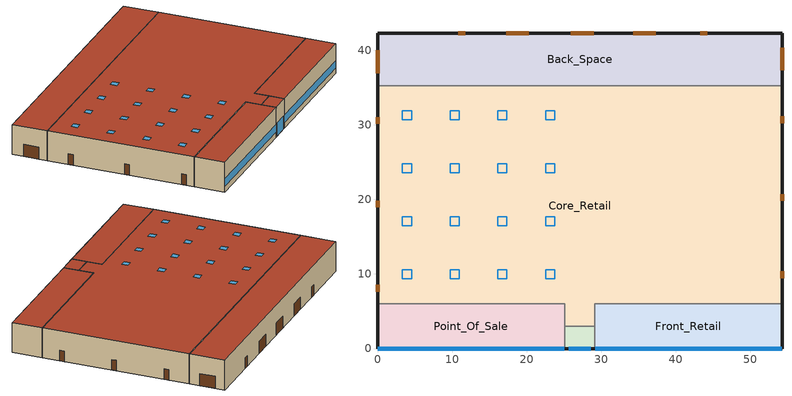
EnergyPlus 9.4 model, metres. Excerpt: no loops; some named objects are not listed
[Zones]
Back_Space
 floor ground (ext_slab_6in_with_carpet): 54.27,35.27 0,35.27 0,42.27 54.27,42.27 z0
 wall outside (nonres_ext_wall): 54.27,35.27 54.27,42.27 0,42.27 0,35.27 z0:6.1
 wall to Core_Retail (int_wall): 0,35.27 54.27,35.27 z0:6.1
 door (Overhead Door_con): 54.27,37.32 54.27,40.36 / 37.36,42.27 34.31,42.27 / 28.98,42.27 25.93,42.27 / 20.31,42.27 17.26,42.27 / 0,40.01 0,36.96 z0:2.44
 door (Swinging Door_con): 44.21,42.27 43.3,42.27 / 11.75,42.27 10.83,42.27 z0:2.13
 roof outside (nonres_roof): 0,35.27 54.27,35.27 54.27,42.27 0,42.27 z6.1
Core_Retail
 floor ground (ext_slab_6in_with_carpet): 25.14,3 25.14,6 0,6 0,35.27 54.27,35.27 54.27,6 29.14,6 29.14,3 z0
 wall outside (nonres_ext_wall): 54.27,6 54.27,35.27 / 0,35.27 0,6 z0:6.1
 wall to Front_Retail (int_wall): 29.14,3 29.14,6 54.27,6 z0:6.1
 wall to Point_Of_Sale (int_wall): 0,6 25.14,6 25.14,3 z0:6.1
 wall to Front_Entry (int_wall): 25.14,3 29.14,3 z0:6.1
 door (Swinging Door_con): 54.27,9.44 54.27,10.35 / 54.27,19.81 54.27,20.72 / 54.27,30.23 54.27,31.15 / 0,31.06 0,30.15 / 0,19.84 0,18.93 / 0,8.54 0,7.62 z0:2.13
 roof outside (nonres_roof): 25.14,6 25.14,3 29.14,3 29.14,6 54.27,6 54.27,35.27 0,35.27 0,6 z6.1
 skylight (Window_U_0.50_SHGC_0.40): 3.35,10.57 3.35,9.35 4.57,9.35 4.57,10.57 z6.1; 9.75,10.57 9.75,9.35 10.97,9.35 10.97,10.57 z6.1; 16.15,10.57 16.15,9.35 17.37,9.35 17.37,10.57 z6.1; 22.56,10.57 22.56,9.35 23.78,9.35 23.78,10.57 z6.1; 3.35,17.68 3.35,16.46 4.57,16.46 4.57,17.68 z6.1; 9.75,17.68 9.75,16.46 10.97,16.46 10.97,17.68 z6.1; 16.15,17.68 16.15,16.46 17.37,16.46 17.37,17.68 z6.1; 22.56,17.68 22.56,16.46 23.78,16.46 23.78,17.68 z6.1; 3.35,24.8 3.35,23.58 4.57,23.58 4.57,24.8 z6.1; 9.75,24.8 9.75,23.58 10.97,23.58 10.97,24.8 z6.1; 16.15,24.8 16.15,23.58 17.37,23.58 17.37,24.8 z6.1; 22.56,24.8 22.56,23.58 23.78,23.58 23.78,24.8 z6.1; 3.35,31.92 3.35,30.7 4.57,30.7 4.57,31.92 z6.1; 9.75,31.92 9.75,30.7 10.97,30.7 10.97,31.92 z6.1; 16.15,31.92 16.15,30.7 17.37,30.7 17.37,31.92 z6.1; 22.56,31.92 22.56,30.7 23.78,30.7 23.78,31.92 z6.1
Front_Entry
 floor ground (ext_slab_6in_with_carpet): 25.14,0 25.14,3 29.14,3 29.14,0 z0
 wall outside (nonres_ext_wall): 25.14,0 29.14,0 z0:6.1
 wall to Front_Retail (int_wall): 29.14,0 29.14,3 z0:6.1
 wall to Point_Of_Sale (int_wall): 25.14,3 25.14,0 z0:6.1
 window (Window_U_0.40_SHGC_0.38): 25.64,0 28.64,0 z0.05:2.66
 roof outside (nonres_roof): 25.14,3 25.14,0 29.14,0 29.14,3 z6.1
Front_Retail
 floor ground (ext_slab_6in_with_carpet): 54.27,0 29.14,0 29.14,6 54.27,6 z0
 wall outside (nonres_ext_wall): 29.14,0 54.27,0 54.27,6 z0:6.1
 window (Window_U_0.40_SHGC_0.38): 29.19,0 54.22,0 z1.14:2.66
 roof outside (nonres_roof): 29.14,0 54.27,0 54.27,6 29.14,6 z6.1
Point_Of_Sale
 floor ground (ext_slab_6in_with_carpet): 0,0 0,6 25.14,6 25.14,0 z0
 wall outside (nonres_ext_wall): 0,6 0,0 25.14,0 z0:6.1
 window (Window_U_0.40_SHGC_0.38): 0.05,0 25.09,0 z1.14:2.66
 roof outside (nonres_roof): 0,6 0,0 25.14,0 25.14,6 z6.1
[Building]
Stand-alone Retail: Loads convergence tolerance value=0.04; Maximum number of warmup days=25; Minimum number of warmup days=6; North axis=0; Solar distribution=FullInteriorAndExterior; Temperature convergence tolerance value=0.2; Terrain=City
[Site:GroundTemperature:BuildingSurface]
20.69, 20.66, 20.66, 20.67, 20.71, 22.98, 23.34, 23.42, 23.45, 21.17, 20.86, 20.75
[Site:Location]
Denver-Aurora-Buckley.AFB_CO_USA WMO=724695: Elevation=1726; Latitude=39.72; Longitude=-104.75; Time zone=-7
[Site:WaterMainsTemperature]
Annual average outdoor air temperature=9.95; Calculation method=Correlation; Maximum difference in monthly average outdoor air temperatures=23.7
[SizingPeriod:DesignDay] Barometric pressure=82237; Day of month=21; Daylight saving time indicator=No; Dry bulb temperature range modifier type=DefaultMultipliers; Humidity condition type=WetBulb; Rain indicator=No; Snow indicator=No
Name | Ashrae clear sky optical depth for beam irradiance taub | Ashrae clear sky optical depth for diffuse irradiance taud | Daily dry bulb temperature range | Day type | Maximum dry bulb temperature | Month | Solar model indicator | Wetbulb or dewpoint at maximum dry bulb | Wind direction | Wind speed | Sky clearness
Denver-Aurora-Buckley.AFB_CO_USA Ann Clg .4% Condns DB=>MWB | 0.423 | 2.02 | 14.8 | SummerDesignDay | 33.9 | 7 | ASHRAETau | 15 | 30 | 3.6
Denver-Aurora-Buckley.AFB_CO_USA Ann Htg 99.6% Condns DB |  |  | 0 | WinterDesignDay | -17.9 | 12 | ASHRAEClearSky | -17.9 | 180 | 2.5 | 0
[Construction]
InteriorFurnishings: Std Wood 6inch
Overhead Door_con: Overhead Door_con Panel
Swinging Door_con: Opaque Door panel_con
Window_U_0.40_SHGC_0.38: Glass_8652_LayerAvg, Gap_1_W_0_0127, Glass_102_LayerAvg
Window_U_0.50_SHGC_0.40: Glass_2052_LayerAvg, Gap_1_W_0_0038, Glass_2027F_LayerAvg
ext_slab_6in_with_carpet: 150mm Normalweight concrete floor, CP02 CARPET PAD
int_wall: G01 13mm gypsum board, G01 13mm gypsum board
nonres_ext_wall: 200mm Normalweight concrete wall, Nonres_Exterior_Wall_Insulation, G01 13mm gypsum board
nonres_roof: F13 Built-up roofing, Nonres_Roof_Insulation, F08 Metal surface
[Material]
Name | Conductivity | Density | Roughness | Specific heat | Thickness | Solar absorptance | Thermal absorptance | Visible absorptance
150mm Normalweight concrete floor | 2.31 | 2322 | MediumRough | 832 | 0.1524
200mm Normalweight concrete wall | 2.31 | 2322 | MediumRough | 832 | 0.2032
F08 Metal surface | 45.28 | 7824 | Smooth | 500 | 0.0008
F13 Built-up roofing | 0.16 | 1120 | Rough | 1460 | 0.0095 | 0.77 | 0.9
G01 13mm gypsum board | 0.16 | 800 | Smooth | 1090 | 0.0127 | 0.7 | 0.9 | 0.5
Std Wood 6inch | 0.12 | 540 | MediumSmooth | 1210 | 0.15 | 0.7 | 0.9 | 0.7
[Material:NoMass] Solar absorptance=0.7; Thermal absorptance=0.9
Name | Roughness | Thermal resistance | Visible absorptance
CP02 CARPET PAD | VeryRough | 0.21648 | 0.8
Nonres_Exterior_Wall_Insulation | MediumSmooth | 1.63975 | 0.7
Nonres_Roof_Insulation | MediumSmooth | 5.30668 | 0.7
Opaque Door panel_con | MediumRough | 0.475964 | 0.7
Overhead Door_con Panel | MediumRough | 0.567742 | 0.7
[WindowMaterial:Gas] Gas type=Air
Name | Thickness
Gap_1_W_0_0038 | 0.0038
Gap_1_W_0_0127 | 0.0127
[WindowMaterial:Glazing] Infrared transmittance at normal incidence=0; Optical data type=SpectralAverage
Name | Back side infrared hemispherical emissivity | Back side solar reflectance at normal incidence | Back side visible reflectance at normal incidence | Conductivity | Front side infrared hemispherical emissivity | Front side solar reflectance at normal incidence | Front side visible reflectance at normal incidence | Solar transmittance at normal incidence | Thickness | Visible transmittance at normal incidence
Glass_102_LayerAvg | 0.84 | 0.0748545 | 0.082564 | 1 | 0.84 | 0.0747638 | 0.082563 | 0.833848 | 0.003048 | 0.89926
Glass_2027F_LayerAvg | 0.84 | 0.340935 | 0.073741 | 1 | 0.03675 | 0.470069 | 0.0546 | 0.369744 | 0.004 | 0.765222
Glass_2052_LayerAvg | 0.84 | 0.0544931 | 0.058397 | 1 | 0.84 | 0.054228 | 0.05805 | 0.507767 | 0.00837 | 0.586833
Glass_8652_LayerAvg | 0.39 | 0.462105 | 0.306829 | 0.962 | 0.84 | 0.298987 | 0.209449 | 0.343691 | 0.003059 | 0.487937
[AvailabilityManager:NightCycle] Applicability schedule=Always_On; Control type=CycleOnAny; Cycling run time=1800; Cycling run time control type=FixedRunTime; Fan schedule=HVACOperationSchd; Thermostat tolerance=1
PSZ-AC:1 Availability Manager; PSZ-AC:2 Availability Manager; PSZ-AC:3 Availability Manager; PSZ-AC:4 Availability Manager
[Coil:Heating:Fuel]
Front_Entry Unit Heater coil: Availability schedule=FrontEntry_CoilSched; Burner efficiency=0.8; Fuel type=NaturalGas; Nominal capacity=Autosize; Parasitic electric load=0; Parasitic fuel load=0
[Daylighting:Controls]
Core_Retail_DaylCtrl: Zone=Core_Retail; Daylighting reference point name 1=Core_Retail_DaylRefPt1; Fraction of zone controlled by reference point 1=0.25; Illuminance setpoint at reference point 1=550; Daylighting reference point name 2=Core_Retail_DaylRefPt2; Fraction of zone controlled by reference point 2=0.25; Illuminance setpoint at reference point 2=550; Daylighting method=SplitFlux; Glare calculation azimuth angle of view direction clockwise from zone y axis=0; Glare calculation daylighting reference point=Core_Retail_DaylRefPt1; Lighting control type=Stepped; Maximum allowable discomfort glare index=22; Minimum input power fraction for continuous or continuousoff dimming control=0.3; Minimum light output fraction for continuous or continuousoff dimming control=0.2; Number of stepped control steps=3; Probability lighting will be reset when needed in manual stepped control=1
[DesignSpecification:OutdoorAir]
SZ DSOA Front_Entry: Outdoor air flow per zone floor area=0.00118103; Outdoor air method=Flow/Area
[ElectricEquipment] Design level calculation method=EquipmentLevel; End use subcategory=MiscPlug; Fraction latent=0; Fraction lost=0; Fraction radiant=0.5; Schedule=BLDG_EQUIP_SCH
Name | Zone or zonelist | Design level
Back_Space_MiscPlug_Equip | Back_Space | 3065.71
Core_Retail_MiscPlug_Equip | Core_Retail | 5169.56
Front_Retail_MiscPlug_Equip | Front_Retail | 487.1163
Point_Of_Sale_MiscPlug_Equip | Point_Of_Sale | 3245.43
[EnergyManagementSystem:Actuator]
Name | Actuated component control type | Actuated component type | Actuated component unique
Back_Space_Light_Actuator | Electricity Rate | Lights | Back_Space_lights
CLGSETP_SCH_Actuator | Schedule Value | Schedule:Compact | CLGSETP_SCH_Yes_Optimum
Core_Retail_Light_Actuator | Electricity Rate | Lights | Core_Retail_lights
FrontEntry_Coil | Schedule Value | Schedule:Compact | FrontEntry_CoilSched
FrontEntry_Fan | Schedule Value | Schedule:Compact | FrontEntry_FanSched
Front_Entry_Light_Actuator | Electricity Rate | Lights | Front_Entry_lights
Front_Retail_Light_Actuator | Electricity Rate | Lights | Front_Retail_lights
HTGSETP_SCH_Actuator | Schedule Value | Schedule:Compact | HTGSETP_SCH_Yes_Optimum
PSZ1_Timestep_Econ_Eff | Schedule Value | Schedule:Constant | PSZ1_Timestep_Econ_Eff_SCH
PSZ2_Timestep_Econ_Eff | Schedule Value | Schedule:Constant | PSZ2_Timestep_Econ_Eff_SCH
PSZ3_Timestep_Econ_Eff | Schedule Value | Schedule:Constant | PSZ3_Timestep_Econ_Eff_SCH
PSZ4_Timestep_Econ_Eff | Schedule Value | Schedule:Constant | PSZ4_Timestep_Econ_Eff_SCH
Point_Of_Sale_Light_Actuator | Electricity Rate | Lights | Point_Of_Sale_lights
[EnergyManagementSystem:GlobalVariable]
EnergyManagementSystem:GlobalVariable 1: PSZ1_FanPwrExponent; PSZ1_Stage1Speed; PSZ1_Stage2Speed; PSZ1_HeatSpeed; PSZ1_VenSpeed; PSZ1_Number_of_Stages
EnergyManagementSystem:GlobalVariable 2: PSZ2_FanPwrExponent; PSZ2_Stage1Speed; PSZ2_Stage2Speed; PSZ2_HeatSpeed; PSZ2_VenSpeed; PSZ2_Number_of_Stages
EnergyManagementSystem:GlobalVariable 3: PSZ3_FanPwrExponent; PSZ3_Stage1Speed; PSZ3_Stage2Speed; PSZ3_HeatSpeed; PSZ3_VenSpeed; PSZ3_Number_of_Stages
EnergyManagementSystem:GlobalVariable 4: PSZ4_FanPwrExponent; PSZ4_Stage1Speed; PSZ4_Stage2Speed; PSZ4_HeatSpeed; PSZ4_VenSpeed; PSZ4_Number_of_Stages
[EnergyManagementSystem:InternalVariable]
Front_Entry_Area: Internal data index key=Front_Entry; Internal data type=Zone Floor Area
[EnergyManagementSystem:Program]
FrontEntry_HeaterControl: SET OAT_F = (OAT_F*1.8)+32; IF OAT_F > 45; SET FrontEntry_Coil = 0; SET FrontEntry_Fan = 0; ENDIF
OA_BASED_OPTIMUM_START_EMS_Program: IF DaylightSavings==0 && DayOfWeek>1 && Hour==5 && OAT<23.9 && OAT>1.7; SET CLGSETP_SCH_Actuator = 29.4; SET HTGSETP_SCH_Actuator = 15.6; ELSEIF DaylightSavings==0 && DayOfWeek==1 && Hour==7 && OAT<23.9 && OAT>1.7; SET CLGSETP_SCH_Actuator = 29.4; SET HTGSETP_SCH_Actuator = 15.6; ELSEIF DaylightSavings==1 && DayOfWeek>1 && Hour==4 && OAT<23.9 && OAT>1.7; SET CLGSETP_SCH_Actuator = 29.4; SET HTGSETP_SCH_Actuator = 15.6; ELSEIF DaylightSavings==1 && DayOfWeek==1 && Hour==6 && OAT<23.9 && OAT>1.7; SET CLGSETP_SCH_Actuator = 29.4; SET HTGSETP_SCH_Actuator = 15.6; ELSE; SET CLGSETP_SCH_Actuator = NULL; SET HTGSETP_SCH_Actuator = NULL; ENDIF
PSZ1_Economizer_CTRL_Prog: SET PSZ1_Timestep_Econ_Eff = 0.7; SET PSZ1_MaxE = 0.7; SET PSZ1_DAT_Rqd = (PSZ1_DAT_Rqd*1.8) +32; SET OAT_F = (OAT_F*1.8) +32; SET OAwb_F = (OAwb_F*1.8) +32; IF PSZ1_OAFlowMass > (PSZ1_OADesignMass * PSZ1_OASch); SET PSZ1_Econo_Active = 1; ELSE; SET PSZ1_Econo_Active = 0; ENDIF; SET PSZ1_dT_Needed = 75 - PSZ1_DAT_Rqd; SET PSZ1_Cool_Des_dT = ((98*0.15) + (75*(1-0.15))) - 55; SET PSZ1_Cool_Load = PSZ1_dT_Needed/ PSZ1_Cool_Des_dT; IF PSZ1_Cool_Load > 1; SET PSZ1_Cool_Load = 1; ELSEIF PSZ1_Cool_Load < 0; SET PSZ1_Cool_Load = 0; ENDIF; IF PSZ1_Econo_Active == 1; SET PSZ1_Stage = PSZ1_Number_of_Stages; IF PSZ1_Stage == 2; IF PSZ1_Cool_Load < 0.6; SET PSZ1_Timestep_Econ_Eff = PSZ1_MaxE; ELSE; SET PSZ1_ECO_Eff = 0-2.18919863612305; SET PSZ1_ECO_Eff = PSZ1_ECO_Eff + (0-0.674461284910428 * PSZ1_Cool_Load); SET PSZ1_ECO_Eff = PSZ1_ECO_Eff + (0.000459106275872404 * (OAT_F^2)); SET PSZ1_ECO_Eff = PSZ1_ECO_Eff + (0-0.00000484778537945252 * (OAT_F^3)); SET PSZ1_ECO_Eff = PSZ1_ECO_Eff + (0.182915713033586 * OAwb_F); SET PSZ1_ECO_Eff = PSZ1_ECO_Eff + (0-0.00382838660261133 * (OAwb_F^2)); SET PSZ1_ECO_Eff = PSZ1_ECO_Eff + (0.0000255567460240583 * (OAwb_F^3)); SET PSZ1_Timestep_Econ_Eff = PSZ1_ECO_Eff; ENDIF; ELSE; SET PSZ1_ECO_Eff = 2.36337942464462; SET PSZ1_ECO_Eff = PSZ1_ECO_Eff + (0-0.409939515512619 * PSZ1_Cool_Load); SET PSZ1_ECO_Eff = PSZ1_ECO_Eff + (0-0.0565205596792225 * OAwb_F); SET PSZ1_ECO_Eff = PSZ1_ECO_Eff + (0-0.0000632612294169389 * (OAT_F^2)); SET PSZ1_Timestep_Econ_Eff = PSZ1_ECO_Eff + (0.000571724868775081 * (OAwb_F^2)); ENDIF; IF PSZ1_Timestep_Econ_Eff > PSZ1_MaxE; SET PSZ1_Timestep_Econ_Eff = PSZ1_MaxE; ELSEIF PSZ1_Timestep_Econ_Eff < (PSZ1_OADesignMass * PSZ1_OASch); SET PSZ1_Timestep_Econ_Eff = (PSZ1_OADesignMass * PSZ1_OASch); ENDIF; ENDIF
PSZ1_Fan_Control: IF PSZ1_Number_of_Stages == 1; Return; ENDIF; IF PSZ1_HeatingRTF > 0; SET PSZ1_Heating = PSZ1_HeatingRTF; SET PSZ1_Ven = 1 - PSZ1_HeatingRTF; SET PSZ1_Eco = 0; SET PSZ1_Stage1 = 0; SET PSZ1_Stage2 = 0; ELSE; SET PSZ1_Heating = 0; SET PSZ1_EcoSpeed = PSZ1_VenSpeed; IF PSZ1_SpeedRatio == 0; IF PSZ1_RTF > 0; SET PSZ1_Stage1 = PSZ1_RTF; SET PSZ1_Stage2 = 0; SET PSZ1_Ven = 1-PSZ1_RTF; SET PSZ1_Eco = 0; IF PSZ1_OAFlowMass > (PSZ1_OADesignMass * PSZ1_OASch); SET PSZ1_Stage1Speed = 1.0; ENDIF; ELSE; SET PSZ1_Stage1 = 0; SET PSZ1_Stage2 = 0; IF PSZ1_OAFlowMass > (PSZ1_OADesignMass * PSZ1_OASch); SET PSZ1_Eco = 1.0; SET PSZ1_Ven = 0; SET PSZ1_Exp_DAT = PSZ1_DAT_Rqd - (1-PSZ1_VenSpeed) * Back_Space_Temp; SET PSZ1_Exp_DAT = PSZ1_Exp_DAT/PSZ1_VenSpeed; IF OAT_F > PSZ1_Exp_DAT; SET PSZ1_EcoSpeed = PSZ1_Stage2Speed; ENDIF; ELSE; SET PSZ1_Eco = 0; SET PSZ1_Ven = 1.0; ENDIF; ENDIF; ELSE; SET PSZ1_Stage1 = 1- PSZ1_SpeedRatio; SET PSZ1_Stage2 = PSZ1_SpeedRatio; SET PSZ1_Ven = 0; SET PSZ1_Eco = 0; IF PSZ1_OAFlowMass > (PSZ1_OADesignMass * PSZ1_OASch); SET PSZ1_Stage1Speed = 1.0; ENDIF; ENDIF; ENDIF; SET PSZ1_FPR = PSZ1_Ven * (PSZ1_VenSpeed ^ PSZ1_FanPwrExponent); SET PSZ1_FPR = PSZ1_FPR + PSZ1_Eco * (PSZ1_EcoSpeed ^ PSZ1_FanPwrExponent); SET PSZ1_FPR_1 = PSZ1_Stage1 * (PSZ1_Stage1Speed ^ PSZ1_FanPwrExponent); SET PSZ1_FPR = PSZ1_FPR + PSZ1_FPR_1; SET PSZ1_FPR_2 = PSZ1_Stage2 * (PSZ1_Stage2Speed ^ PSZ1_FanPwrExponent); SET PSZ1_FPR = PSZ1_FPR + PSZ1_FPR_2; SET PSZ1_FPR_3 = PSZ1_Heating * (PSZ1_HeatSpeed ^ PSZ1_FanPwrExponent); SET PSZ1_FanPwrRatio = PSZ1_FPR +  PSZ1_FPR_3; SET PSZ1_Fan_Pressure = PSZ1_Fan_DesignPressure * PSZ1_FanPwrRatio
PSZ1_Set_Fan_Par: IF PSZ1_Number_of_Stages == 1; Return; ENDIF; SET PSZ1_FanPwrExponent = 2.2; SET PSZ1_OAFrac = PSZ1_OAFlowMass/PSZ1_DesignFlowMass; IF  PSZ1_OAFrac < 0.66; SET PSZ1_VenSpeed = 0.66; SET PSZ1_Stage1Speed = 0.66; ELSE; SET PSZ1_VenSpeed = PSZ1_OAFrac; SET PSZ1_Stage1Speed = PSZ1_OAFrac; ENDIF; SET PSZ1_Stage2Speed = 1.0; SET PSZ1_HeatSpeed = 1.0
PSZ1_Set_Number_of_Stages: SET PSZ1_Number_of_Stages =  2
PSZ2_Economizer_CTRL_Prog: SET PSZ2_Timestep_Econ_Eff = 0.7; SET PSZ2_MaxE = 0.7; SET PSZ2_DAT_Rqd = (PSZ2_DAT_Rqd*1.8) +32; SET OAT_F = (OAT_F*1.8) +32; SET OAwb_F = (OAwb_F*1.8) +32; IF PSZ2_OAFlowMass > (PSZ2_OADesignMass * PSZ2_OASch); SET PSZ2_Econo_Active = 1; ELSE; SET PSZ2_Econo_Active = 0; ENDIF; SET PSZ2_dT_Needed = 75 - PSZ2_DAT_Rqd; SET PSZ2_Cool_Des_dT = ((98*0.15) + (75*(1-0.15))) - 55; SET PSZ2_Cool_Load = PSZ2_dT_Needed/ PSZ2_Cool_Des_dT; IF PSZ2_Cool_Load > 1; SET PSZ2_Cool_Load = 1; ELSEIF PSZ2_Cool_Load < 0; SET PSZ2_Cool_Load = 0; ENDIF; IF PSZ2_Econo_Active == 1; SET PSZ2_Stage = PSZ2_Number_of_Stages; IF PSZ2_Stage == 2; IF PSZ2_Cool_Load < 0.6; SET PSZ2_Timestep_Econ_Eff = PSZ2_MaxE; ELSE; SET PSZ2_ECO_Eff = 0-2.18919863612305; SET PSZ2_ECO_Eff = PSZ2_ECO_Eff + (0-0.674461284910428 * PSZ2_Cool_Load); SET PSZ2_ECO_Eff = PSZ2_ECO_Eff + (0.000459106275872404 * (OAT_F^2)); SET PSZ2_ECO_Eff = PSZ2_ECO_Eff + (0-0.00000484778537945252 * (OAT_F^3)); SET PSZ2_ECO_Eff = PSZ2_ECO_Eff + (0.182915713033586 * OAwb_F); SET PSZ2_ECO_Eff = PSZ2_ECO_Eff + (0-0.00382838660261133 * (OAwb_F^2)); SET PSZ2_ECO_Eff = PSZ2_ECO_Eff + (0.0000255567460240583 * (OAwb_F^3)); SET PSZ2_Timestep_Econ_Eff = PSZ2_ECO_Eff; ENDIF; ELSE; SET PSZ2_ECO_Eff = 2.36337942464462; SET PSZ2_ECO_Eff = PSZ2_ECO_Eff + (0-0.409939515512619 * PSZ2_Cool_Load); SET PSZ2_ECO_Eff = PSZ2_ECO_Eff + (0-0.0565205596792225 * OAwb_F); SET PSZ2_ECO_Eff = PSZ2_ECO_Eff + (0-0.0000632612294169389 * (OAT_F^2)); SET PSZ2_Timestep_Econ_Eff = PSZ2_ECO_Eff + (0.000571724868775081 * (OAwb_F^2)); ENDIF; IF PSZ2_Timestep_Econ_Eff > PSZ2_MaxE; SET PSZ2_Timestep_Econ_Eff = PSZ2_MaxE; ELSEIF PSZ2_Timestep_Econ_Eff < (PSZ2_OADesignMass * PSZ2_OASch); SET PSZ2_Timestep_Econ_Eff = (PSZ2_OADesignMass * PSZ2_OASch); ENDIF; ENDIF
PSZ2_Fan_Control: IF PSZ2_Number_of_Stages == 1; Return; ENDIF; IF PSZ2_HeatingRTF > 0; SET PSZ2_Heating = PSZ2_HeatingRTF; SET PSZ2_Ven = 1 - PSZ2_HeatingRTF; SET PSZ2_Eco = 0; SET PSZ2_Stage1 = 0; SET PSZ2_Stage2 = 0; ELSE; SET PSZ2_Heating = 0; SET PSZ2_EcoSpeed = PSZ2_VenSpeed; IF PSZ2_SpeedRatio == 0; IF PSZ2_RTF > 0; SET PSZ2_Stage1 = PSZ2_RTF; SET PSZ2_Stage2 = 0; SET PSZ2_Ven = 1-PSZ2_RTF; SET PSZ2_Eco = 0; IF PSZ2_OAFlowMass > (PSZ2_OADesignMass * PSZ2_OASch); SET PSZ2_Stage1Speed = 1.0; ENDIF; ELSE; SET PSZ2_Stage1 = 0; SET PSZ2_Stage2 = 0; IF PSZ2_OAFlowMass > (PSZ2_OADesignMass * PSZ2_OASch); SET PSZ2_Eco = 1.0; SET PSZ2_Ven = 0; SET PSZ2_Exp_DAT = PSZ2_DAT_Rqd - (1-PSZ2_VenSpeed) * Core_Retail_Temp; SET PSZ2_Exp_DAT = PSZ2_Exp_DAT/PSZ2_VenSpeed; IF OAT_F > PSZ2_Exp_DAT; SET PSZ2_EcoSpeed = PSZ2_Stage2Speed; ENDIF; ELSE; SET PSZ2_Eco = 0; SET PSZ2_Ven = 1.0; ENDIF; ENDIF; ELSE; SET PSZ2_Stage1 = 1- PSZ2_SpeedRatio; SET PSZ2_Stage2 = PSZ2_SpeedRatio; SET PSZ2_Ven = 0; SET PSZ2_Eco = 0; IF PSZ2_OAFlowMass > (PSZ2_OADesignMass * PSZ2_OASch); SET PSZ2_Stage1Speed = 1.0; ENDIF; ENDIF; ENDIF; SET PSZ2_FPR = PSZ2_Ven * (PSZ2_VenSpeed ^ PSZ2_FanPwrExponent); SET PSZ2_FPR = PSZ2_FPR + PSZ2_Eco * (PSZ2_EcoSpeed ^ PSZ2_FanPwrExponent); SET PSZ2_FPR_1 = PSZ2_Stage1 * (PSZ2_Stage1Speed ^ PSZ2_FanPwrExponent); SET PSZ2_FPR = PSZ2_FPR + PSZ2_FPR_1; SET PSZ2_FPR_2 = PSZ2_Stage2 * (PSZ2_Stage2Speed ^ PSZ2_FanPwrExponent); SET PSZ2_FPR = PSZ2_FPR + PSZ2_FPR_2; SET PSZ2_FPR_3 = PSZ2_Heating * (PSZ2_HeatSpeed ^ PSZ2_FanPwrExponent); SET PSZ2_FanPwrRatio = PSZ2_FPR +  PSZ2_FPR_3; SET PSZ2_Fan_Pressure = PSZ2_Fan_DesignPressure * PSZ2_FanPwrRatio
PSZ2_Set_Fan_Par: IF PSZ2_Number_of_Stages == 1; Return; ENDIF; SET PSZ2_FanPwrExponent = 2.2; SET PSZ2_OAFrac = PSZ2_OAFlowMass/PSZ2_DesignFlowMass; IF  PSZ2_OAFrac < 0.66; SET PSZ2_VenSpeed = 0.66; SET PSZ2_Stage1Speed = 0.66; ELSE; SET PSZ2_VenSpeed = PSZ2_OAFrac; SET PSZ2_Stage1Speed = PSZ2_OAFrac; ENDIF; SET PSZ2_Stage2Speed = 1.0; SET PSZ2_HeatSpeed = 1.0
PSZ2_Set_Number_of_Stages: SET PSZ2_Number_of_Stages =  2
PSZ3_Economizer_CTRL_Prog: SET PSZ3_Timestep_Econ_Eff = 0.7; SET PSZ3_MaxE = 0.7; SET PSZ3_DAT_Rqd = (PSZ3_DAT_Rqd*1.8) +32; SET OAT_F = (OAT_F*1.8) +32; SET OAwb_F = (OAwb_F*1.8) +32; IF PSZ3_OAFlowMass > (PSZ3_OADesignMass * PSZ3_OASch); SET PSZ3_Econo_Active = 1; ELSE; SET PSZ3_Econo_Active = 0; ENDIF; SET PSZ3_dT_Needed = 75 - PSZ3_DAT_Rqd; SET PSZ3_Cool_Des_dT = ((98*0.15) + (75*(1-0.15))) - 55; SET PSZ3_Cool_Load = PSZ3_dT_Needed/ PSZ3_Cool_Des_dT; IF PSZ3_Cool_Load > 1; SET PSZ3_Cool_Load = 1; ELSEIF PSZ3_Cool_Load < 0; SET PSZ3_Cool_Load = 0; ENDIF; IF PSZ3_Econo_Active == 1; SET PSZ3_Stage = PSZ3_Number_of_Stages; IF PSZ3_Stage == 2; IF PSZ3_Cool_Load < 0.6; SET PSZ3_Timestep_Econ_Eff = PSZ3_MaxE; ELSE; SET PSZ3_ECO_Eff = 0-2.18919863612305; SET PSZ3_ECO_Eff = PSZ3_ECO_Eff + (0-0.674461284910428 * PSZ3_Cool_Load); SET PSZ3_ECO_Eff = PSZ3_ECO_Eff + (0.000459106275872404 * (OAT_F^2)); SET PSZ3_ECO_Eff = PSZ3_ECO_Eff + (0-0.00000484778537945252 * (OAT_F^3)); SET PSZ3_ECO_Eff = PSZ3_ECO_Eff + (0.182915713033586 * OAwb_F); SET PSZ3_ECO_Eff = PSZ3_ECO_Eff + (0-0.00382838660261133 * (OAwb_F^2)); SET PSZ3_ECO_Eff = PSZ3_ECO_Eff + (0.0000255567460240583 * (OAwb_F^3)); SET PSZ3_Timestep_Econ_Eff = PSZ3_ECO_Eff; ENDIF; ELSE; SET PSZ3_ECO_Eff = 2.36337942464462; SET PSZ3_ECO_Eff = PSZ3_ECO_Eff + (0-0.409939515512619 * PSZ3_Cool_Load); SET PSZ3_ECO_Eff = PSZ3_ECO_Eff + (0-0.0565205596792225 * OAwb_F); SET PSZ3_ECO_Eff = PSZ3_ECO_Eff + (0-0.0000632612294169389 * (OAT_F^2)); SET PSZ3_Timestep_Econ_Eff = PSZ3_ECO_Eff + (0.000571724868775081 * (OAwb_F^2)); ENDIF; IF PSZ3_Timestep_Econ_Eff > PSZ3_MaxE; SET PSZ3_Timestep_Econ_Eff = PSZ3_MaxE; ELSEIF PSZ3_Timestep_Econ_Eff < (PSZ3_OADesignMass * PSZ3_OASch); SET PSZ3_Timestep_Econ_Eff = (PSZ3_OADesignMass * PSZ3_OASch); ENDIF; ENDIF
PSZ3_Fan_Control: IF PSZ3_Number_of_Stages == 1; Return; ENDIF; IF PSZ3_HeatingRTF > 0; SET PSZ3_Heating = PSZ3_HeatingRTF; SET PSZ3_Ven = 1 - PSZ3_HeatingRTF; SET PSZ3_Eco = 0; SET PSZ3_Stage1 = 0; SET PSZ3_Stage2 = 0; ELSE; SET PSZ3_Heating = 0; SET PSZ3_EcoSpeed = PSZ3_VenSpeed; IF PSZ3_SpeedRatio == 0; IF PSZ3_RTF > 0; SET PSZ3_Stage1 = PSZ3_RTF; SET PSZ3_Stage2 = 0; SET PSZ3_Ven = 1-PSZ3_RTF; SET PSZ3_Eco = 0; IF PSZ3_OAFlowMass > (PSZ3_OADesignMass * PSZ3_OASch); SET PSZ3_Stage1Speed = 1.0; ENDIF; ELSE; SET PSZ3_Stage1 = 0; SET PSZ3_Stage2 = 0; IF PSZ3_OAFlowMass > (PSZ3_OADesignMass * PSZ3_OASch); SET PSZ3_Eco = 1.0; SET PSZ3_Ven = 0; SET PSZ3_Exp_DAT = PSZ3_DAT_Rqd - (1-PSZ3_VenSpeed) * Point_Of_Sale_Temp; SET PSZ3_Exp_DAT = PSZ3_Exp_DAT/PSZ3_VenSpeed; IF OAT_F > PSZ3_Exp_DAT; SET PSZ3_EcoSpeed = PSZ3_Stage2Speed; ENDIF; ELSE; SET PSZ3_Eco = 0; SET PSZ3_Ven = 1.0; ENDIF; ENDIF; ELSE; SET PSZ3_Stage1 = 1- PSZ3_SpeedRatio; SET PSZ3_Stage2 = PSZ3_SpeedRatio; SET PSZ3_Ven = 0; SET PSZ3_Eco = 0; IF PSZ3_OAFlowMass > (PSZ3_OADesignMass * PSZ3_OASch); SET PSZ3_Stage1Speed = 1.0; ENDIF; ENDIF; ENDIF; SET PSZ3_FPR = PSZ3_Ven * (PSZ3_VenSpeed ^ PSZ3_FanPwrExponent); SET PSZ3_FPR = PSZ3_FPR + PSZ3_Eco * (PSZ3_EcoSpeed ^ PSZ3_FanPwrExponent); SET PSZ3_FPR_1 = PSZ3_Stage1 * (PSZ3_Stage1Speed ^ PSZ3_FanPwrExponent); SET PSZ3_FPR = PSZ3_FPR + PSZ3_FPR_1; SET PSZ3_FPR_2 = PSZ3_Stage2 * (PSZ3_Stage2Speed ^ PSZ3_FanPwrExponent); SET PSZ3_FPR = PSZ3_FPR + PSZ3_FPR_2; SET PSZ3_FPR_3 = PSZ3_Heating * (PSZ3_HeatSpeed ^ PSZ3_FanPwrExponent); SET PSZ3_FanPwrRatio = PSZ3_FPR +  PSZ3_FPR_3; SET PSZ3_Fan_Pressure = PSZ3_Fan_DesignPressure * PSZ3_FanPwrRatio
PSZ3_Set_Fan_Par: IF PSZ3_Number_of_Stages == 1; Return; ENDIF; SET PSZ3_FanPwrExponent = 2.2; SET PSZ3_OAFrac = PSZ3_OAFlowMass/PSZ3_DesignFlowMass; IF  PSZ3_OAFrac < 0.66; SET PSZ3_VenSpeed = 0.66; SET PSZ3_Stage1Speed = 0.66; ELSE; SET PSZ3_VenSpeed = PSZ3_OAFrac; SET PSZ3_Stage1Speed = PSZ3_OAFrac; ENDIF; SET PSZ3_Stage2Speed = 1.0; SET PSZ3_HeatSpeed = 1.0
PSZ3_Set_Number_of_Stages: SET PSZ3_Number_of_Stages =  2
PSZ4_Economizer_CTRL_Prog: SET PSZ4_Timestep_Econ_Eff = 0.7; SET PSZ4_MaxE = 0.7; SET PSZ4_DAT_Rqd = (PSZ4_DAT_Rqd*1.8) +32; SET OAT_F = (OAT_F*1.8) +32; SET OAwb_F = (OAwb_F*1.8) +32; IF PSZ4_OAFlowMass > (PSZ4_OADesignMass * PSZ4_OASch); SET PSZ4_Econo_Active = 1; ELSE; SET PSZ4_Econo_Active = 0; ENDIF; SET PSZ4_dT_Needed = 75 - PSZ4_DAT_Rqd; SET PSZ4_Cool_Des_dT = ((98*0.15) + (75*(1-0.15))) - 55; SET PSZ4_Cool_Load = PSZ4_dT_Needed/ PSZ4_Cool_Des_dT; IF PSZ4_Cool_Load > 1; SET PSZ4_Cool_Load = 1; ELSEIF PSZ4_Cool_Load < 0; SET PSZ4_Cool_Load = 0; ENDIF; IF PSZ4_Econo_Active == 1; SET PSZ4_Stage = PSZ4_Number_of_Stages; IF PSZ4_Stage == 2; IF PSZ4_Cool_Load < 0.6; SET PSZ4_Timestep_Econ_Eff = PSZ4_MaxE; ELSE; SET PSZ4_ECO_Eff = 0-2.18919863612305; SET PSZ4_ECO_Eff = PSZ4_ECO_Eff + (0-0.674461284910428 * PSZ4_Cool_Load); SET PSZ4_ECO_Eff = PSZ4_ECO_Eff + (0.000459106275872404 * (OAT_F^2)); SET PSZ4_ECO_Eff = PSZ4_ECO_Eff + (0-0.00000484778537945252 * (OAT_F^3)); SET PSZ4_ECO_Eff = PSZ4_ECO_Eff + (0.182915713033586 * OAwb_F); SET PSZ4_ECO_Eff = PSZ4_ECO_Eff + (0-0.00382838660261133 * (OAwb_F^2)); SET PSZ4_ECO_Eff = PSZ4_ECO_Eff + (0.0000255567460240583 * (OAwb_F^3)); SET PSZ4_Timestep_Econ_Eff = PSZ4_ECO_Eff; ENDIF; ELSE; SET PSZ4_ECO_Eff = 2.36337942464462; SET PSZ4_ECO_Eff = PSZ4_ECO_Eff + (0-0.409939515512619 * PSZ4_Cool_Load); SET PSZ4_ECO_Eff = PSZ4_ECO_Eff + (0-0.0565205596792225 * OAwb_F); SET PSZ4_ECO_Eff = PSZ4_ECO_Eff + (0-0.0000632612294169389 * (OAT_F^2)); SET PSZ4_Timestep_Econ_Eff = PSZ4_ECO_Eff + (0.000571724868775081 * (OAwb_F^2)); ENDIF; IF PSZ4_Timestep_Econ_Eff > PSZ4_MaxE; SET PSZ4_Timestep_Econ_Eff = PSZ4_MaxE; ELSEIF PSZ4_Timestep_Econ_Eff < (PSZ4_OADesignMass * PSZ4_OASch); SET PSZ4_Timestep_Econ_Eff = (PSZ4_OADesignMass * PSZ4_OASch); ENDIF; ENDIF
PSZ4_Fan_Control: IF PSZ4_Number_of_Stages == 1; Return; ENDIF; IF PSZ4_HeatingRTF > 0; SET PSZ4_Heating = PSZ4_HeatingRTF; SET PSZ4_Ven = 1 - PSZ4_HeatingRTF; SET PSZ4_Eco = 0; SET PSZ4_Stage1 = 0; SET PSZ4_Stage2 = 0; ELSE; SET PSZ4_Heating = 0; SET PSZ4_EcoSpeed = PSZ4_VenSpeed; IF PSZ4_SpeedRatio == 0; IF PSZ4_RTF > 0; SET PSZ4_Stage1 = PSZ4_RTF; SET PSZ4_Stage2 = 0; SET PSZ4_Ven = 1-PSZ4_RTF; SET PSZ4_Eco = 0; IF PSZ4_OAFlowMass > (PSZ4_OADesignMass * PSZ4_OASch); SET PSZ4_Stage1Speed = 1.0; ENDIF; ELSE; SET PSZ4_Stage1 = 0; SET PSZ4_Stage2 = 0; IF PSZ4_OAFlowMass > (PSZ4_OADesignMass * PSZ4_OASch); SET PSZ4_Eco = 1.0; SET PSZ4_Ven = 0; SET PSZ4_Exp_DAT = PSZ4_DAT_Rqd - (1-PSZ4_VenSpeed) * Front_Retail_Temp; SET PSZ4_Exp_DAT = PSZ4_Exp_DAT/PSZ4_VenSpeed; IF OAT_F > PSZ4_Exp_DAT; SET PSZ4_EcoSpeed = PSZ4_Stage2Speed; ENDIF; ELSE; SET PSZ4_Eco = 0; SET PSZ4_Ven = 1.0; ENDIF; ENDIF; ELSE; SET PSZ4_Stage1 = 1- PSZ4_SpeedRatio; SET PSZ4_Stage2 = PSZ4_SpeedRatio; SET PSZ4_Ven = 0; SET PSZ4_Eco = 0; IF PSZ4_OAFlowMass > (PSZ4_OADesignMass * PSZ4_OASch); SET PSZ4_Stage1Speed = 1.0; ENDIF; ENDIF; ENDIF; SET PSZ4_FPR = PSZ4_Ven * (PSZ4_VenSpeed ^ PSZ4_FanPwrExponent); SET PSZ4_FPR = PSZ4_FPR + PSZ4_Eco * (PSZ4_EcoSpeed ^ PSZ4_FanPwrExponent); SET PSZ4_FPR_1 = PSZ4_Stage1 * (PSZ4_Stage1Speed ^ PSZ4_FanPwrExponent); SET PSZ4_FPR = PSZ4_FPR + PSZ4_FPR_1; SET PSZ4_FPR_2 = PSZ4_Stage2 * (PSZ4_Stage2Speed ^ PSZ4_FanPwrExponent); SET PSZ4_FPR = PSZ4_FPR + PSZ4_FPR_2; SET PSZ4_FPR_3 = PSZ4_Heating * (PSZ4_HeatSpeed ^ PSZ4_FanPwrExponent); SET PSZ4_FanPwrRatio = PSZ4_FPR +  PSZ4_FPR_3; SET PSZ4_Fan_Pressure = PSZ4_Fan_DesignPressure * PSZ4_FanPwrRatio
PSZ4_Set_Fan_Par: IF PSZ4_Number_of_Stages == 1; Return; ENDIF; SET PSZ4_FanPwrExponent = 2.2; SET PSZ4_OAFrac = PSZ4_OAFlowMass/PSZ4_DesignFlowMass; IF  PSZ4_OAFrac < 0.66; SET PSZ4_VenSpeed = 0.66; SET PSZ4_Stage1Speed = 0.66; ELSE; SET PSZ4_VenSpeed = PSZ4_OAFrac; SET PSZ4_Stage1Speed = PSZ4_OAFrac; ENDIF; SET PSZ4_Stage2Speed = 1.0; SET PSZ4_HeatSpeed = 1.0
PSZ4_Set_Number_of_Stages: SET PSZ4_Number_of_Stages =  1
SET_Back_Space_Light_EMS_Program: SET Back_Space_LSr_IP=0.093*Back_Space_LSr/Back_Space_Area; IF (Back_Space_Occ_Sensor <= 0) && (Back_Space_LSr_IP >= 0.02); SET Back_Space_Light_Actuator = 0.02*Back_Space_Area/0.09290304; ELSE; SET Back_Space_Light_Actuator = NULL; ENDIF
SET_Core_Retail_Light_EMS_Program: SET Core_Retail_LSr_IP=0.093*Core_Retail_LSr/Core_Retail_Area; IF (Core_Retail_Occ_Sensor <= 0) && (Core_Retail_LSr_IP >= 0.02); SET Core_Retail_Light_Actuator = 0.02*Core_Retail_Area/0.09290304; ELSE; SET Core_Retail_Light_Actuator = NULL; ENDIF
SET_Front_Entry_Light_EMS_Program: SET Front_Entry_LSr_IP=0.093*Front_Entry_LSr/Front_Entry_Area; IF (Front_Entry_Occ_Sensor <= 0) && (Front_Entry_LSr_IP >= 0.02); SET Front_Entry_Light_Actuator = 0.02*Front_Entry_Area/0.09290304; ELSE; SET Front_Entry_Light_Actuator = NULL; ENDIF
SET_Front_Retail_Light_EMS_Program: SET Front_Retail_LSr_IP=0.093*Front_Retail_LSr/Front_Retail_Area; IF (Front_Retail_Occ_Sensor <= 0) && (Front_Retail_LSr_IP >= 0.02); SET Front_Retail_Light_Actuator = 0.02*Front_Retail_Area/0.09290304; ELSE; SET Front_Retail_Light_Actuator = NULL; ENDIF
SET_Point_Of_Sale_Light_EMS_Program: SET Point_Of_Sale_LSr_IP=0.093*Point_Of_Sale_LSr/Point_Of_Sale_Area; IF (Point_Of_Sale_Occ_Sensor <= 0) && (Point_Of_Sale_LSr_IP >= 0.02); SET Point_Of_Sale_Light_Actuator = 0.02*Point_Of_Sale_Area/0.09290304; ELSE; SET Point_Of_Sale_Light_Actuator = NULL; ENDIF
[EnergyManagementSystem:ProgramCallingManager]
FrontEntry_HeaterManager: BeginTimestepBeforePredictor; FrontEntry_HeaterControl
OA_BASED_OPTIMUM_START_EMS_Program Manager: BeginTimestepBeforePredictor; OA_BASED_OPTIMUM_START_EMS_Program
PSZ1_ECO_Manager: InsideHVACSystemIterationLoop; PSZ1_Economizer_CTRL_Prog
PSZ1_Fan_Main_Manager: BeginTimestepBeforePredictor; PSZ1_Fan_Control
PSZ1_Fan_Parameter_manager: BeginNewEnvironment; PSZ1_Set_Fan_Par
PSZ1_Set_Number_of_Stages_CallingManager: BeginNewEnvironment; PSZ1_Set_Number_of_Stages
PSZ2_ECO_Manager: InsideHVACSystemIterationLoop; PSZ2_Economizer_CTRL_Prog
PSZ2_Fan_Main_Manager: BeginTimestepBeforePredictor; PSZ2_Fan_Control
PSZ2_Fan_Parameter_manager: BeginNewEnvironment; PSZ2_Set_Fan_Par
PSZ2_Set_Number_of_Stages_CallingManager: BeginNewEnvironment; PSZ2_Set_Number_of_Stages
PSZ3_ECO_Manager: InsideHVACSystemIterationLoop; PSZ3_Economizer_CTRL_Prog
PSZ3_Fan_Main_Manager: BeginTimestepBeforePredictor; PSZ3_Fan_Control
PSZ3_Fan_Parameter_manager: BeginNewEnvironment; PSZ3_Set_Fan_Par
PSZ3_Set_Number_of_Stages_CallingManager: BeginNewEnvironment; PSZ3_Set_Number_of_Stages
PSZ4_ECO_Manager: InsideHVACSystemIterationLoop; PSZ4_Economizer_CTRL_Prog
PSZ4_Fan_Main_Manager: BeginTimestepBeforePredictor; PSZ4_Fan_Control
PSZ4_Fan_Parameter_manager: BeginNewEnvironment; PSZ4_Set_Fan_Par
PSZ4_Set_Number_of_Stages_CallingManager: BeginNewEnvironment; PSZ4_Set_Number_of_Stages
SET_Back_Space_Light_EMS_Program_Prog_Manager: BeginTimestepBeforePredictor; SET_Back_Space_Light_EMS_Program
SET_Core_Retail_Light_EMS_Program_Prog_Manager: BeginTimestepBeforePredictor; SET_Core_Retail_Light_EMS_Program
SET_Front_Entry_Light_EMS_Program_Prog_Manager: BeginTimestepBeforePredictor; SET_Front_Entry_Light_EMS_Program
SET_Front_Retail_Light_EMS_Program_Prog_Manager: BeginTimestepBeforePredictor; SET_Front_Retail_Light_EMS_Program
SET_Point_Of_Sale_Light_EMS_Program_Prog_Manager: BeginTimestepBeforePredictor; SET_Point_Of_Sale_Light_EMS_Program
[EnergyManagementSystem:Sensor]
Name | Output variable or output meter index key | Output variable or output meter
Front_Entry_LSr | Front_Entry | Zone Lights Electricity Rate
Front_Entry_Occ_Sensor | Front_Entry | People Occupant Count
OAT | Environment | Site Outdoor Air Drybulb Temperature
OAT_F |  | Site Outdoor Air Drybulb Temperature
OAwb_F | * | Site Outdoor Air Wetbulb Temperature
PSZ1_DAT_Rqd | PSZ-AC:1 Supply Equipment Outlet Node | System Node Setpoint Temperature
PSZ1_OASch; PSZ2_OASch; PSZ3_OASch; PSZ4_OASch | MinOA_MotorizedDamper_Sched | Schedule Value
PSZ2_DAT_Rqd | PSZ-AC:2 Supply Equipment Outlet Node | System Node Setpoint Temperature
PSZ3_DAT_Rqd | PSZ-AC:3 Supply Equipment Outlet Node | System Node Setpoint Temperature
PSZ4_DAT_Rqd | PSZ-AC:4 Supply Equipment Outlet Node | System Node Setpoint Temperature
[Exterior:Lights] Control option=AstronomicalClock; End use subcategory=General
Name | Design level | Schedule
Exterior_Lights_a | 316.3 | Exterior_lighting_schedule_a
Exterior_Lights_b | 3054.9 | Exterior_lighting_schedule_b_2016
[Fan:ConstantVolume]
Front_Entry Unit HeaterFan: Availability schedule=FrontEntry_FanSched; End use subcategory=Unit Heater Fans; Fan total efficiency=0.58175; Maximum flow rate=Autosize; Motor efficiency=0.895; Motor in airstream fraction=1; Pressure rise=622.5
[InternalMass] Construction=InteriorFurnishings
Name | Zone or zonelist | Surface area
Back_Space_InternalMass_1 | Back_Space | 759.78
Core_Retail_InternalMass_1 | Core_Retail | 3200.97
Front_Entry_InternalMass_1 | Front_Entry | 24
Front_Retail_InternalMass_1 | Front_Retail | 301.62
Point_Of_Sale_InternalMass_1 | Point_Of_Sale | 301.62
[Lights] Design level calculation method=Watts/Area; End use subcategory=General; Fraction radiant=0.7; Fraction replaceable=1; Fraction visible=0.2; Return air fraction=0; Return air fraction calculated from plenum temperature=No
Name | Zone or zonelist | Schedule | Watts per zone floor area
Back_Space_Lights | Back_Space | BLDG_LIGHT_BACK_SCH | 7.56703
Core_Retail_Lights | Core_Retail | BLDG_LIGHT_SCH | 13.132
Front_Entry_Lights | Front_Entry | BLDG_LIGHT_ENTRY_SCH | 10.7639
Front_Retail_Lights | Front_Retail | BLDG_LIGHT_FRONT_SCH | 13.132
Point_Of_Sale_Lights | Point_Of_Sale | BLDG_LIGHT_SCH | 13.132
[People] Activity level schedule=ACTIVITY_SCH; Air velocity schedule=AIR_VELO_SCH; Clothing insulation calculation method=ClothingInsulationSchedule; Clothing insulation schedule=CLOTHING_SCH; Enable ashrae 55 comfort warnings=No; Fraction radiant=0.3; Mean radiant temperature calculation type=ZoneAveraged; Number of people calculation method=Area/Person; Number of people schedule=BLDG_OCC_SCH; Sensible heat fraction=Autocalculate; Thermal comfort model 1 type=Fanger; Work efficiency schedule=WORK_EFF_SCH; Zone floor area per person=6.193
Name | Zone or zonelist
Back_Space | Back_Space
Core_Retail | Core_Retail
Front_Entry | Front_Entry
Front_Retail | Front_Retail
Point_Of_Sale | Point_Of_Sale
[Sizing:Zone]
Front_Entry: Account for dedicated outdoor air system=No; Cooling design air flow method=DesignDay; Cooling design air flow rate=0; Cooling minimum air flow=0; Cooling minimum air flow fraction=0; Dedicated outdoor air high setpoint temperature for design=Autosize; Dedicated outdoor air low setpoint temperature for design=Autosize; Dedicated outdoor air system control strategy=NeutralSupplyAir; Design specification outdoor air object=SZ DSOA Front_Entry; Heating design air flow method=DesignDay; Heating design air flow rate=0; Zone cooling design supply air humidity ratio=0.007; Zone cooling design supply air temperature=12.8; Zone cooling design supply air temperature input method=SupplyAirTemperature; Zone cooling sizing factor=0; Zone heating design supply air humidity ratio=0.008; Zone heating design supply air temperature=40; Zone heating design supply air temperature input method=SupplyAirTemperature; Zone heating sizing factor=0
[ThermostatSetpoint:DualSetpoint]
Front_Entry DualSPSched: Cooling setpoint temperature schedule=FRONT_ENTRY_COOLING; Heating setpoint temperature schedule=HTGSETP_SCH_FrontEntry_STD2013
[Zone] Ceiling height=-9999; Floor area=Autocalculate; Multiplier=1; Part of total floor area=Yes; Type=1
Name | Volume
Back_Space | 2317.33
Core_Retail | 9762.95
Front_Entry | 73.2
Front_Retail; Point_Of_Sale | 919.941
[ZoneControl:Thermostat]
Front_Entry Thermostat: Zone or zonelist=Front_Entry; Control 1=Front_Entry DualSPSched; Control type schedule=Dual Zone Control Type Sched
[Zone equipment]
Front_Entry: Front_Entry Unit Heater
[ZoneHVAC:UnitHeater]
Front_Entry Unit Heater: Availability schedule=ALWAYS_ON; Heating coil=Front_Entry Unit Heater Coil; Heating convergence tolerance=0.001; Maximum hot water or steam flow rate=Autosize; Maximum supply air flow rate=Autosize; Minimum hot water or steam flow rate=0; Supply air fan=Front_Entry Unit HeaterFan; Supply air fan operation during no heating=No
[ZoneInfiltration:DesignFlowRate] Temperature term coefficient=0; Velocity squared term coefficient=0
Name | Zone or zonelist | Constant term coefficient | Design flow rate calculation method | Flow per exterior surface area | Schedule | Velocity term coefficient | Design flow rate
Back_Space_Infiltration | Back_Space | 0 | Flow/ExteriorArea | 0.000297566 | INFIL_SCH_PNNL | 0.224
Core_Retail_Infiltration | Core_Retail | 0 | Flow/ExteriorArea | 0.000103551 | INFIL_SCH_PNNL | 0.224
Front_Entry_Door_Infiltration | Front_Entry | 1 | Flow/Zone |  | INFIL_Door_Opening_SCH | 0 | 0.937287
Front_Entry_Infiltration | Front_Entry | 0 | Flow/ExteriorArea | 0.000381203 | INFIL_SCH_PNNL | 0.224
Front_Retail_Infiltration | Front_Retail | 0 | Flow/ExteriorArea | 0.000316911 | INFIL_SCH_PNNL | 0.224
Point_Of_Sale_Infiltration | Point_Of_Sale | 0 | Flow/ExteriorArea | 0.000316911 | INFIL_SCH_PNNL | 0.224
[Schedule:Compact]
ACTIVITY_SCH: Through: 12/31, For: AllDays, Until: 24:00, 120
AIR_VELO_SCH: Through: 12/31, For: AllDays, Until: 24:00, 0.2
ALWAYS_ON; FrontEntry_CoilSched; FrontEntry_FanSched: Through: 12/31, For: AllDays, Until: 24:00, 1
BLDG_EQUIP_SCH: Through: 12/31, For: Weekdays, Until: 07:00, 0.197373, Until: 08:00, 0.39888, Until: 09:00, 0.59832, Until: 19:00, 0.897481, Until: 20:00, 0.698041, Until: 21:00, 0.698041, Until: 22:00, 0.197373, Until: 24:00, 0.197373, For: Saturday, Until: 07:00, 0.148029, Until: 08:00, 0.29916, Until: 09:00, 0.4986, Until: 10:00, 0.797761, Until: 18:00, 0.897481, Until: 19:00, 0.698041, Until: 21:00, 0.4986, Until: 22:00, 0.29916, Until: 24:00, 0.148029, For: SummerDesignDay, Until: 24:00, 1, For: WinterDesignDay, Until: 24:00, 0, For: Sunday Holidays AllOtherDays, Until: 09:00, 0.148029, Until: 10:00, 0.29916, Until: 12:00, 0.59832, Until: 17:00, 0.797761, Until: 18:00, 0.59832, Until: 19:00, 0.39888, Until: 24:00, 0.148029
BLDG_LIGHT_BACK_SCH: Through: 12/31, For: Weekdays, Until: 7:00, 0.05, Until: 8:00, 0.156409, Until: 9:00, 0.312819, Until: 18:00, 0.703842, Until: 21:00, 0.391023, Until: 22:00, 0.2, Until: 24:00, 0.05, For: Saturday, Until: 7:00, 0.05, Until: 8:00, 0.0782046, Until: 9:00, 0.234614, Until: 10:00, 0.469228, Until: 18:00, 0.703842, Until: 19:00, 0.391023, Until: 21:00, 0.234614, Until: 22:00, 0.0782046, Until: 24:00, 0.05, For: SummerDesignDay, Until: 24:00, 1, For: WinterDesignDay, Until: 24:00, 0, For: Sunday Holidays AllOtherDays, Until: 9:00, 0.05, Until: 10:00, 0.0782046, Until: 12:00, 0.312819, Until: 17:00, 0.469228, Until: 18:00, 0.312819, Until: 19:00, 0.156409, Until: 24:00, 0.05
BLDG_LIGHT_ENTRY_SCH: Through: 12/31, For: Weekdays, Until: 7:00, 0.05, Until: 8:00, 0.164, Until: 9:00, 0.328, Until: 18:00, 0.738, Until: 21:00, 0.41, Until: 22:00, 0.2, Until: 24:00, 0.05, For: Saturday, Until: 7:00, 0.05, Until: 8:00, 0.082, Until: 9:00, 0.246, Until: 10:00, 0.492, Until: 18:00, 0.738, Until: 19:00, 0.41, Until: 21:00, 0.246, Until: 22:00, 0.082, Until: 24:00, 0.05, For: SummerDesignDay, Until: 24:00, 1, For: WinterDesignDay, Until: 24:00, 0, For: Sunday Holidays AllOtherDays, Until: 9:00, 0.05, Until: 10:00, 0.082, Until: 12:00, 0.328, Until: 17:00, 0.492, Until: 18:00, 0.328, Until: 19:00, 0.164, Until: 24:00, 0.05
BLDG_LIGHT_FRONT_SCH: Through: 12/31, For: Weekdays, Until: 7:00, 0.05, Until: 8:00, 0.19364, Until: 9:00, 0.38728, Until: 18:00, 0.87138, Until: 21:00, 0.4841, Until: 22:00, 0.2, Until: 24:00, 0.05, For: Saturday, Until: 7:00, 0.05, Until: 8:00, 0.09682, Until: 9:00, 0.29046, Until: 10:00, 0.58092, Until: 18:00, 0.87138, Until: 19:00, 0.4841, Until: 21:00, 0.29046, Until: 22:00, 0.09682, Until: 24:00, 0.05, For: SummerDesignDay, Until: 24:00, 1, For: WinterDesignDay, Until: 24:00, 0, For: Sunday Holidays AllOtherDays, Until: 9:00, 0.05, Until: 10:00, 0.09682, Until: 12:00, 0.38728, Until: 17:00, 0.58092, Until: 18:00, 0.38728, Until: 19:00, 0.19364, Until: 24:00, 0.05
BLDG_LIGHT_SCH: Through: 12/31, For: Weekdays, Until: 7:00, 0.05, Until: 8:00, 0.2, Until: 9:00, 0.4, Until: 18:00, 0.9, Until: 21:00, 0.5, Until: 22:00, 0.2, Until: 24:00, 0.05, For: Saturday, Until: 7:00, 0.05, Until: 8:00, 0.1, Until: 9:00, 0.3, Until: 10:00, 0.6, Until: 18:00, 0.9, Until: 19:00, 0.5, Until: 21:00, 0.3, Until: 22:00, 0.1, Until: 24:00, 0.05, For: SummerDesignDay, Until: 24:00, 1, For: WinterDesignDay, Until: 24:00, 0, For: Sunday Holidays AllOtherDays, Until: 9:00, 0.05, Until: 10:00, 0.1, Until: 12:00, 0.4, Until: 17:00, 0.6, Until: 18:00, 0.4, Until: 19:00, 0.2, Until: 24:00, 0.05
BLDG_OCC_SCH: Through: 12/31, For: Weekdays, Until: 07:00, 0, Until: 08:00, 0.1, Until: 09:00, 0.2, Until: 11:00, 0.5, Until: 15:00, 0.7, Until: 16:00, 0.8, Until: 17:00, 0.7, Until: 19:00, 0.5, Until: 21:00, 0.3, Until: 24:00, 0, For: SummerDesignDay, Until: 24:00, 1, For: Saturday, Until: 07:00, 0, Until: 08:00, 0.1, Until: 09:00, 0.2, Until: 10:00, 0.5, Until: 11:00, 0.6, Until: 17:00, 0.8, Until: 18:00, 0.6, Until: 21:00, 0.2, Until: 22:00, 0.1, Until: 24:00, 0, For: WinterDesignDay, Until: 24:00, 0, For: Sunday Holidays AllOtherDays, Until: 09:00, 0, Until: 10:00, 0.1, Until: 12:00, 0.2, Until: 17:00, 0.4, Until: 18:00, 0.2, Until: 19:00, 0.1, Until: 24:00, 0
CLGSETP_SCH_YES_OPTIMUM: Through: 12/31, For: SummerDesignDay, Until: 06:00, 29.44, Until: 07:00, 26.67, Until: 21:00, 23.89, Until: 24:00, 29.44, For: Weekdays, Until: 05:00, 29.44, Until: 06:00, 27.8, Until: 07:00, 25.6, Until: 21:00, 23.89, Until: 24:00, 29.44, For: Saturday, Until: 05:00, 29.44, Until: 06:00, 27.8, Until: 07:00, 25.6, Until: 22:00, 23.89, Until: 24:00, 29.44, For WinterDesignDay, Until: 24:00, 29.44, For: Sunday Holidays AllOtherDays, Until: 07:00, 29.44, Until: 08:00, 27.8, Until: 09:00, 25.6, Until: 19:00, 23.89, Until: 24:00, 29.44
CLOTHING_SCH: Through: 04/30, For: AllDays, Until: 24:00, 1, Through: 09/30, For: AllDays, Until: 24:00, 0.5, Through: 12/31, For: AllDays, Until: 24:00, 1
Dual Zone Control Type Sched: Through: 12/31, For: AllDays, Until: 24:00, 4
Exterior_lighting_schedule_a: Through:12/31, For:AllDays, Until: 06:00, 0, Until: 24:00, 1
Exterior_lighting_schedule_b_2016: Through:12/31, For:AllDays, Until: 06:00, 0.5, Until: 24:00, 1
FRONT_ENTRY_COOLING: Through: 12/31, For: AllDays, Until: 24:00, 100
HTGSETP_SCH_FrontEntry_STD2013: Through: 12/31, For: WinterDesignDay, Until: 06:00, 15.56, Until: 07:00, 16, Until: 21:00, 16, Until: 24:00, 15.56, For: Weekdays, Until: 06:00, 15.56, Until: 07:00, 16, Until: 21:00, 16, Until: 24:00, 15.56, For SummerDesignDay, Until: 24:00, 15.56, For: Saturday, Until: 06:00, 15.56, Until: 07:00, 16, Until: 22:00, 16, Until: 24:00, 15.56, For: Sunday Holidays AllOtherDays, Until:  8:00, 15.56, Until:  9:00, 16, Until: 19:00, 16, Until: 24:00, 15.56
HTGSETP_SCH_YES_OPTIMUM: Through: 12/31, For: WinterDesignDay, Until: 06:00, 15.56, Until: 07:00, 18.33, Until: 21:00, 21.11, Until: 24:00, 15.56, For: Weekdays, Until: 05:00, 15.56, Until: 06:00, 17.8, Until: 07:00, 20, Until: 21:00, 21.11, Until: 24:00, 15.56, For SummerDesignDay, Until: 24:00, 15.56, For: Saturday, Until: 05:00, 15.56, Until: 06:00, 17.8, Until: 07:00, 20, Until: 22:00, 21.11, Until: 24:00, 15.56, For: Sunday Holidays AllOtherDays, Until: 07:00, 15.56, Until: 08:00, 17.8, Until: 09:00, 20, Until: 19:00, 21.11, Until: 24:00, 15.56
HVACOperationSchd: Through: 12/31, For: Weekdays SummerDesignDay, Until: 06:00, 0, Until: 21:00, 1, Until: 24:00, 0, For: Saturday WinterDesignDay, Until: 06:00, 0, Until: 22:00, 1, Until: 24:00, 0, For: Sunday Holidays AllOtherDays, Until: 08:00, 0, Until: 19:00, 1, Until: 24:00, 0
INFIL_Door_Opening_SCH: Through: 12/31, For: AllDays, Until: 08:00, 0, Until: 12:00, 0.131, Until: 18:00, 1, Until: 20:00, 0.131, Until: 24:00, 0
INFIL_SCH_PNNL: Through: 12/31, For: Weekdays SummerDesignDay, Until: 06:00, 1, Until: 21:00, 0.25, Until: 24:00, 1, For: Saturday WinterDesignDay, Until: 06:00, 1, Until: 22:00, 0.25, Until: 24:00, 1, For: Sunday Holidays AllOtherDays, Until: 08:00, 1, Until: 19:00, 0.25, Until: 24:00, 1
WORK_EFF_SCH: Through: 12/31, For: AllDays, Until: 24:00, 0
[Schedule:Constant] Hourly value=0.7
PSZ1_Timestep_Econ_Eff_SCH; PSZ2_Timestep_Econ_Eff_SCH; PSZ3_Timestep_Econ_Eff_SCH; PSZ4_Timestep_Econ_Eff_SCH
